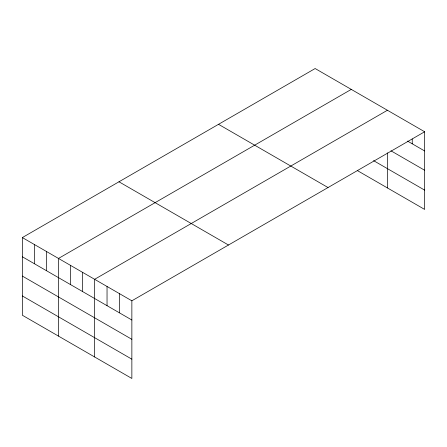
<?xml version="1.0" encoding="UTF-8"?>
<svg xmlns="http://www.w3.org/2000/svg" width="447" height="447" viewBox="0 0 447 447"><rect width="100%" height="100%" fill="white"/><g stroke="black" fill="none" stroke-linecap="round" stroke-linejoin="round"><path stroke-width="0.67" d="M357.298 170.542L424.65 209.425L424.65 131.759L315.141 68.536L22.35 237.575L22.35 315.241L131.859 378.464L131.859 300.803L22.35 237.575M351.275 89.4L58.49 258.439L58.49 336.105M387.415 110.264L94.63 279.302L94.63 356.969M131.859 300.803L424.65 131.759M407.513 141.073L424.65 150.969M390.963 150.807L424.65 170.257M373.563 160.641L424.65 190.131M218.516 124.316L328.031 187.544M118.969 181.789L228.484 245.017M22.35 256.779L131.859 320.007M22.35 276.073L131.859 339.301M22.35 295.948L131.859 359.176M412.24 139L412.24 143.8M387.415 152.874L387.415 187.93M119.45 293.634L119.45 312.844M107.04 286.471L107.04 305.675M82.583 272.352L82.583 291.556M70.537 265.395L70.537 284.599M46.443 251.482L46.443 270.692M34.397 244.531L34.397 263.736"/></g></svg>
